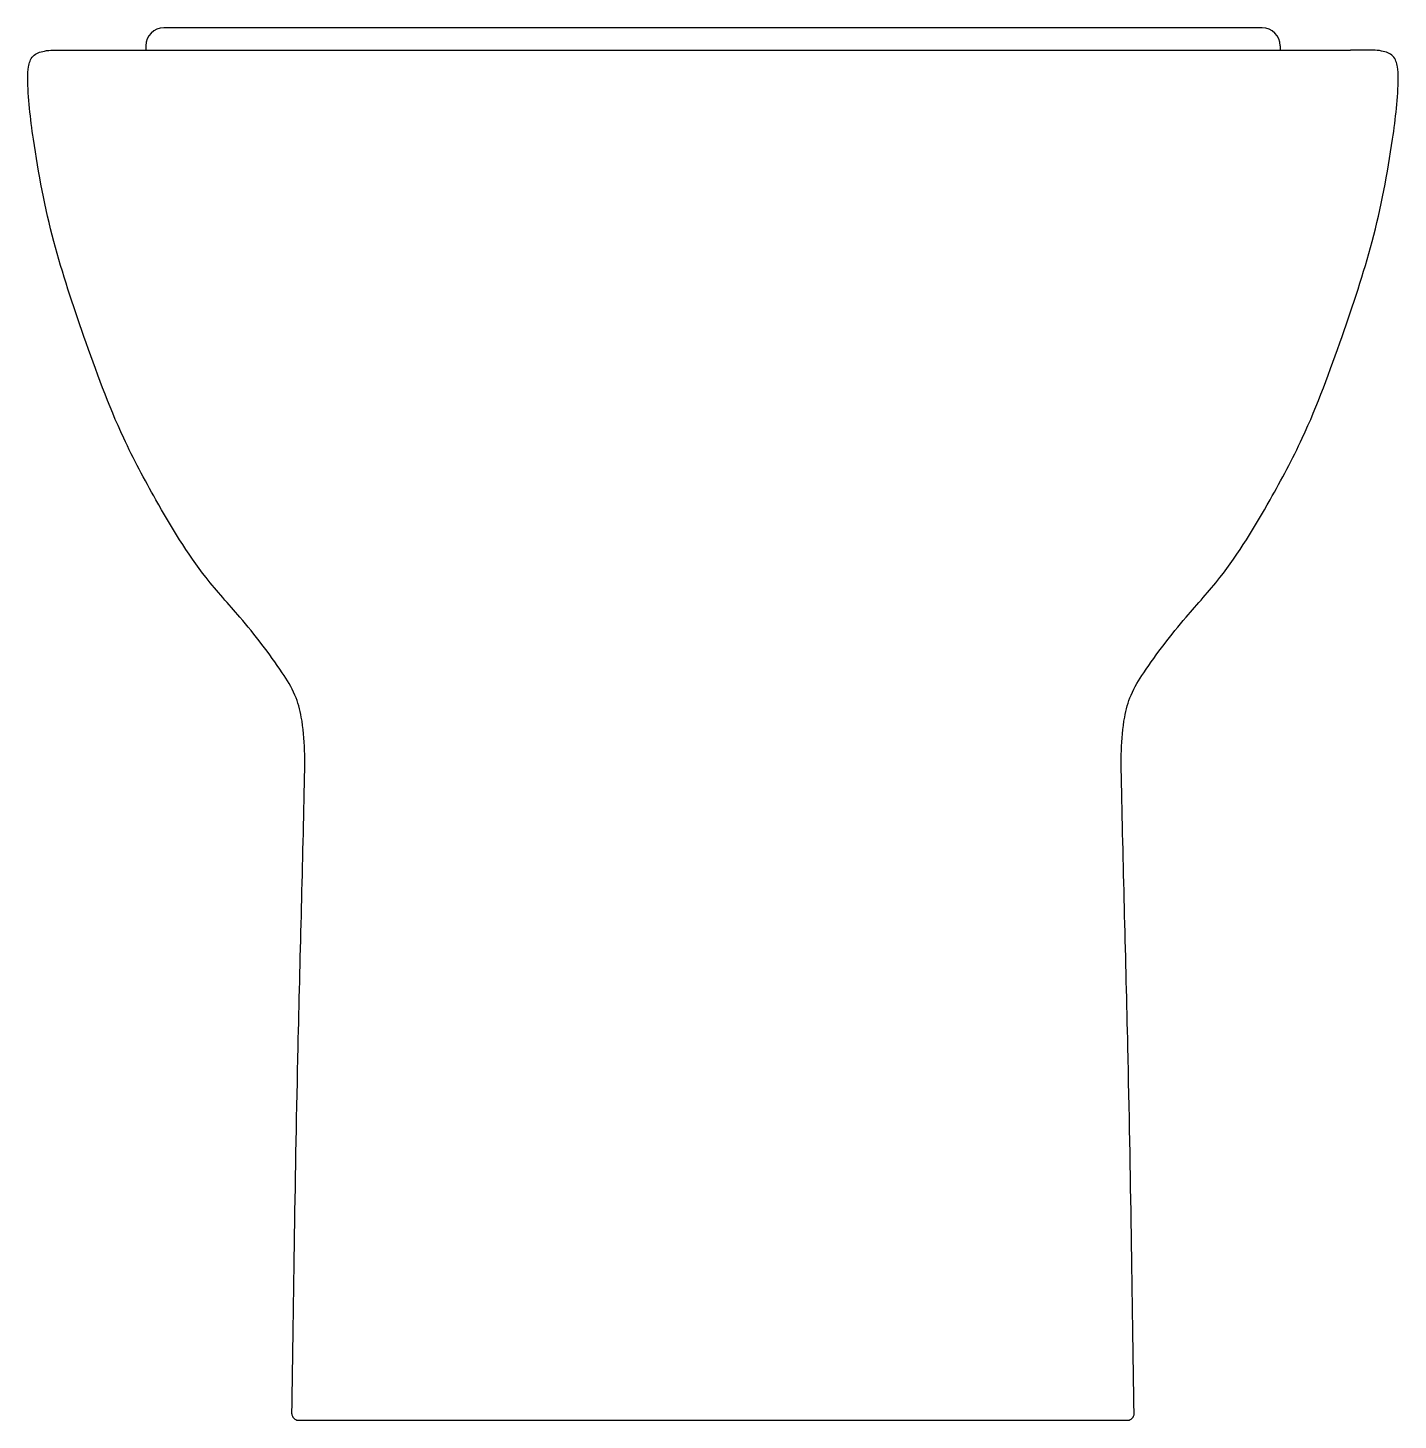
# Model space of a CAD drawing. Header units: millimetres. Extents: x -2977.164 to -2976.784, y 2973.15 to 2973.537.
import ezdxf

# ---------------------------------------------------------------- set-up
doc = ezdxf.new("R2010")
doc.units = ezdxf.units.MM
doc.header["$LTSCALE"] = 10
doc.layers.add('banheiro_louças', color=2, linetype='Continuous')

msp = doc.modelspace()

# ---------------------------------------------------------------- linework, layer by layer
at = {"layer": 'banheiro_louças', "color": 1}
for p, q in [((-2976.821540360037, 2973.536702259924), (-2977.126195586934, 2973.536702259924)), ((-2977.131195586934, 2973.531702259924), (-2977.131195586934, 2973.530473502194)), ((-2976.816540360037, 2973.531702259924), (-2976.816540360037, 2973.530473502194))]:
    msp.add_line(p, q, dxfattribs=at)
at = {"layer": 'banheiro_louças'}
for p, q in [((-2977.15076515352, 2973.530473502194), (-2976.796970793451, 2973.530473502194)), ((-2977.088934472619, 2973.150471087065), (-2976.858801474352, 2973.150471087065))]:
    msp.add_line(p, q, dxfattribs=at)
at = {"layer": 'banheiro_louças', "color": 1}
for centre, start, end in [((-2977.126195586934, 2973.531702259924), 90, 180), ((-2976.821540360037, 2973.531702259924), 0, 90)]:
    msp.add_arc(centre, 0.004999999999881766, start, end, dxfattribs=at)
at = {"layer": 'banheiro_louças'}
for centre, start, end in [((-2977.088934472619, 2973.152231087066), 179.2260557840415, 270), ((-2976.858801474352, 2973.152231087066), 270, 0.7739442159584903)]:
    msp.add_arc(centre, 0.001759999999958381, start, end, dxfattribs=at)
for points in [[(-2977.090694312054, 2973.152254860202), (-2977.090222498324, 2973.184181526221), (-2977.089412671432, 2973.243475453582), (-2977.087531793955, 2973.308682183354), (-2977.086911346099, 2973.341536688871), (-2977.089604825102, 2973.351985782316), (-2977.0955290275, 2973.361321934176), (-2977.103867031927, 2973.372091144461), (-2977.117303914612, 2973.38675392906), (-2977.127514942208, 2973.403864714239), (-2977.139424000018, 2973.425962748283), (-2977.14819156359, 2973.450242566772), (-2977.157453760045, 2973.477727118222), (-2977.162050848508, 2973.501873433293), (-2977.164041266074, 2973.518250507813), (-2977.16390517524, 2973.525933919736), (-2977.162838223485, 2973.529269154639), (-2977.158848975546, 2973.530611705555), (-2977.154867801597, 2973.530529583627), (-2977.152012502362, 2973.530488535288), (-2977.15076515352, 2973.530473502194)], [(-2976.857041634917, 2973.152254860202), (-2976.857513448648, 2973.184181526221), (-2976.858323275539, 2973.243475453582), (-2976.860204153016, 2973.308682183354), (-2976.860824600873, 2973.341536688871), (-2976.858131121869, 2973.351985782316), (-2976.852206919472, 2973.361321934176), (-2976.843868915045, 2973.372091144461), (-2976.83043203236, 2973.38675392906), (-2976.820221004764, 2973.403864714239), (-2976.808311946954, 2973.425962748283), (-2976.799544383382, 2973.450242566772), (-2976.790282186927, 2973.477727118222), (-2976.785685098464, 2973.501873433293), (-2976.783694680898, 2973.518250507813), (-2976.783830771732, 2973.525933919736), (-2976.784897723486, 2973.529269154639), (-2976.788886971425, 2973.530611705555), (-2976.792868145374, 2973.530529583627), (-2976.795723444609, 2973.530488535288), (-2976.796970793451, 2973.530473502194)]]:
    msp.add_open_spline(points, degree=3, knots=[2.025697245790862, 2.025697245790862, 2.025697245790862, 2.025697245790862, 121.0165277968262, 204.0406206855774, 225.0644167272061, 232.3445266164866, 240.4067843647851, 262.4525030299163, 278.8391703590706, 308.0390837045472, 329.9994990395214, 364.3768214846964, 395.8233504398276, 428.7238832251762, 448.1959053950931, 451.5469347003453, 455.196455103715, 459.1282827056487, 464.6566196373982, 468.9319185612579, 468.9319185612579, 468.9319185612579, 468.9319185612579], dxfattribs=at)

doc.saveas('drawing.dxf')
